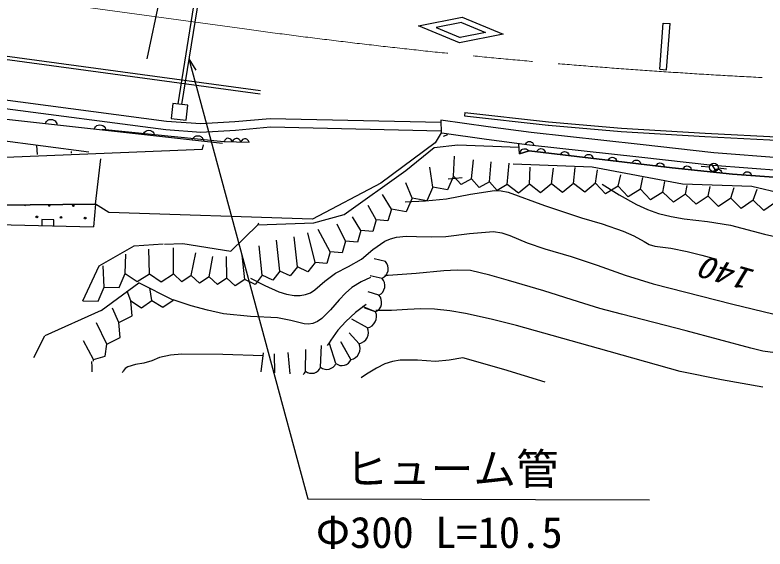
# Model space of a CAD drawing. Units: millimetres, scale not verified. Extents: x 40000 to 680000, y 20000 to 380000.
# Drawn here: x 385161 to 429128, y 244775 to 276060 of the extents above; entities that cross this region are included whole.
import ezdxf
from ezdxf.enums import TextEntityAlignment as Align

# ---------------------------------------------------------------- set-up
doc = ezdxf.new("R2010")
doc.units = ezdxf.units.MM
doc.header["$LTSCALE"] = 1000
doc.linetypes.add('CHAIN', pattern=[18.5, 12, -1.5, 3.5, -1.5])
doc.layers.add('M-BGD', color=7, linetype='Continuous', lineweight=25)
doc.layers.add('M-BMK', color=2, linetype='CHAIN', lineweight=13)
doc.styles.add('ＭＳ ゴシック', font='')
doc.styles.get('ＭＳ ゴシック').set_extended_font_data('MS Gothic')

# ---------------------------------------------------------------- blocks, each defined once
blk = doc.blocks.new('BUHIN570')
at = {"color": 7, "linetype": 'Continuous', "lineweight": 25}
blk.add_lwpolyline([(-345, -60), (-331, 24), (-301, 98), (-249, 185), (-181, 240), (-104, 278), (3, 297), (88, 287), (171, 259), (252, 195), (305, 135), (345, 60)], dxfattribs=at)
blk = doc.blocks.new('BUHIN546')
at = {"color": 7, "linetype": 'Continuous', "lineweight": 25}
blk.add_lwpolyline([(239, 62), (206, 112), (166, 151), (105, 192), (45, 207), (-15, 210), (-89, 191), (-141, 158), (-186, 116), (-218, 51), (-234, -2), (-239, -62)], dxfattribs=at)
blk = doc.blocks.new('BUHIN311')
at = {"color": 7, "linetype": 'Continuous', "lineweight": 25}
blk.add_lwpolyline([(-247, -41), (-236, 19), (-215, 72), (-177, 134), (-128, 173), (-73, 200), (4, 212), (65, 205), (124, 184), (181, 138), (219, 95), (247, 41)], dxfattribs=at)
blk = doc.blocks.new('BUHIN312')
at = {"color": 7, "linetype": 'Continuous', "lineweight": 25}
blk.add_lwpolyline([(-246, -46), (-237, 15), (-216, 68), (-179, 131), (-131, 170), (-76, 198), (0, 212), (61, 206), (121, 186), (179, 141), (217, 99), (246, 46)], dxfattribs=at)
blk = doc.blocks.new('BUHIN313')
at = {"color": 7, "linetype": 'Continuous', "lineweight": 25}
blk.add_lwpolyline([(-245, -52), (-237, 9), (-218, 63), (-183, 126), (-135, 167), (-81, 196), (-5, 212), (56, 207), (116, 189), (175, 146), (214, 104), (245, 52)], dxfattribs=at)
blk = doc.blocks.new('BUHIN420')
at = {"color": 7, "linetype": 'Continuous', "lineweight": 25}
blk.add_lwpolyline([(338, 90), (248, 428), (-428, 248), (-338, -90)], dxfattribs=at)
blk = doc.blocks.new('BUHIN435')
at = {"color": 7, "linetype": 'Continuous', "lineweight": 25}
blk.add_line((185, -167), (-185, 167), dxfattribs=at)
blk.add_circle((0, 0), 249, dxfattribs=at)

msp = doc.modelspace()

# ---------------------------------------------------------------- linework, layer by layer
at = {"layer": 'M-BGD'}
for p, q in [((392904, 273499), (398400, 299319)), ((394719, 270847), (396390, 281168)), ((396590, 281153), (394919, 270826)), ((408808, 275419), (411368, 275929)), ((411368, 275929), (413786, 274944)), ((411226, 274435), (408808, 275419)), ((411338, 275617), (409847, 275320)), ((409847, 275320), (411255, 274747)), ((411338, 275617), (412747, 275043)), ((422960, 272886), (423162, 275586)), ((423162, 275586), (423561, 275556)), ((423359, 272856), (423561, 275556)), ((413786, 274944), (411226, 274435)), ((412747, 275043), (411255, 274747)), ((399533, 271415), (383826, 273552)), ((399560, 271613), (383852, 273750)), ((395353, 273500), (395757, 272833)), ((395353, 273500), (402329, 247720)), ((422960, 272886), (423359, 272856)), ((380148, 271666), (394050, 269847)), ((380089, 271170), (393998, 269349)), ((394406, 270880), (394312, 269989)), ((395293, 270786), (394406, 270880)), ((397318, 268532), (380101, 270450)), ((395198, 269895), (395293, 270786)), ((389486, 268018), (374675, 269957)), ((394312, 269989), (395198, 269895)), ((398042, 269817), (400116, 270004)), ((400116, 270004), (410135, 269776)), ((411525, 270353), (411503, 270154)), ((411503, 270154), (416424, 269610)), ((411525, 270353), (416446, 269809)), ((394050, 269847), (396051, 269696)), ((396051, 269696), (398042, 269817)), ((412907, 269502), (410134, 269906)), ((410134, 269906), (410136, 269164)), ((416428, 269610), (420701, 269239)), ((416446, 269809), (420716, 269438)), ((397413, 268634), (390275, 269358)), ((393998, 269349), (396047, 269195)), ((396047, 269195), (398080, 269318)), ((398080, 269318), (400133, 269503)), ((400133, 269503), (410136, 269276)), ((410136, 269164), (409794, 268574)), ((412806, 268759), (410187, 269140)), ((415413, 269183), (412907, 269502)), ((421812, 268469), (415413, 269183)), ((420701, 269239), (425604, 268942)), ((420716, 269438), (425615, 269141)), ((425615, 269141), (431130, 268851)), ((410286, 268956), (410533, 269059)), ((415318, 268439), (412806, 268759)), ((425604, 268942), (431120, 268652)), ((386474, 267885), (386450, 268415)), ((396144, 268192), (396207, 268458)), ((398891, 268590), (397413, 268634)), ((409794, 268574), (406602, 266203)), ((408069, 266946), (409735, 268294)), ((409735, 268294), (411116, 268459)), ((411116, 268459), (414705, 268317)), ((414736, 267934), (414688, 268519)), ((421729, 267723), (415318, 268439)), ((415330, 268437), (415318, 268439)), ((426134, 267992), (421812, 268469)), ((371414, 267220), (396144, 268192)), ((388482, 267973), (388478, 268062)), ((410862, 266625), (410920, 267782)), ((415299, 268101), (414736, 267934)), ((414736, 267934), (415299, 268101)), ((423684, 267097), (415299, 268101)), ((415299, 268101), (423684, 267097)), ((433282, 267432), (426134, 267992)), ((389873, 264984), (390189, 267641)), ((411916, 266458), (412044, 267574)), ((412970, 266290), (413085, 267448)), ((414023, 266123), (414134, 267380)), ((414374, 267340), (418997, 267164)), ((426064, 267245), (421729, 267723)), ((404449, 264368), (408069, 266946)), ((409649, 265977), (409481, 267150)), ((415317, 266142), (415359, 267146)), ((416611, 266161), (416728, 267091)), ((417904, 266180), (418006, 267127)), ((418997, 267164), (424299, 266162)), ((419198, 266199), (419300, 266986)), ((427228, 266736), (423684, 267097)), ((423684, 267097), (427228, 266736)), ((425878, 267151), (425380, 267193)), ((433220, 266685), (426064, 267245)), ((426376, 267102), (426873, 267047)), ((410862, 266625), (410515, 265816)), ((411322, 266120), (410862, 266625)), ((411916, 266458), (411322, 266120)), ((412376, 265952), (411916, 266458)), ((420514, 266024), (420677, 266700)), ((421831, 265849), (421969, 266544)), ((432397, 266341), (427228, 266736)), ((427228, 266736), (432397, 266341)), ((406602, 266203), (402602, 264100)), ((408436, 265328), (408076, 266218)), ((412970, 266290), (412376, 265952)), ((413430, 265785), (412970, 266290)), ((414023, 266123), (413430, 265785)), ((414678, 265615), (414023, 266123)), ((415317, 266142), (414678, 265615)), ((415971, 265634), (415317, 266142)), ((416611, 266161), (415971, 265634)), ((417265, 265653), (416611, 266161)), ((417904, 266180), (417265, 265653)), ((418558, 265672), (417904, 266180)), ((419198, 266199), (418558, 265672)), ((419786, 265584), (419198, 266199)), ((420514, 266024), (419786, 265584)), ((421103, 265410), (420514, 266024)), ((423148, 265674), (423263, 266300)), ((424299, 266162), (428365, 266031)), ((424471, 265556), (424559, 266070)), ((425794, 265438), (425909, 266009)), ((428365, 266031), (432297, 265115)), ((409649, 265977), (409302, 265167)), ((410515, 265816), (409649, 265977)), ((421831, 265849), (421103, 265410)), ((422420, 265235), (421831, 265849)), ((423148, 265674), (422420, 265235)), ((423763, 265086), (423148, 265674)), ((427117, 265320), (427317, 265951)), ((428440, 265203), (428672, 265856)), ((407223, 264679), (406707, 265540)), ((408436, 265328), (408089, 264519)), ((409302, 265167), (408436, 265328)), ((424471, 265556), (423763, 265086)), ((425086, 264968), (424471, 265556)), ((425794, 265438), (425086, 264968)), ((426409, 264850), (425794, 265438)), ((427117, 265320), (426409, 264850)), ((427732, 264732), (427117, 265320)), ((428440, 265203), (427732, 264732)), ((429055, 264614), (428440, 265203)), ((389873, 264984), (378827, 264857)), ((378827, 264857), (389873, 264984)), ((389873, 264984), (389759, 263652)), ((390657, 264481), (389873, 264984)), ((406329, 264054), (405861, 264907)), ((407223, 264679), (407026, 264008)), ((408089, 264519), (407223, 264679)), ((429763, 265085), (429055, 264614)), ((402602, 264100), (390657, 264481)), ((402680, 263893), (404449, 264368)), ((405434, 263428), (404952, 264242)), ((379042, 263910), (389759, 263652)), ((399401, 263760), (402680, 263893)), ((399401, 263760), (399459, 263893)), ((404539, 262802), (404056, 263814)), ((406329, 264054), (406131, 263383)), ((407026, 264008), (406329, 264054)), ((397821, 262226), (399401, 263760)), ((403644, 262176), (402937, 263498)), ((405434, 263428), (405236, 262757)), ((406131, 263383), (405434, 263428)), ((401718, 261305), (401525, 263054)), ((402749, 261550), (402324, 263299)), ((390089, 261373), (392150, 262531)), ((392150, 262531), (393852, 262662)), ((393916, 262640), (395009, 262680)), ((395009, 262680), (397821, 262226)), ((399656, 260815), (399474, 262539)), ((400687, 261060), (400487, 262866)), ((404539, 262802), (404342, 262131)), ((405236, 262757), (404539, 262802)), ((391629, 260913), (391665, 262046)), ((393037, 260900), (393014, 262335)), ((394445, 260886), (394460, 262421)), ((395490, 260807), (395753, 262129)), ((403644, 262176), (403447, 261505)), ((404342, 262131), (403644, 262176)), ((396535, 260728), (396756, 261918)), ((397580, 260649), (397564, 261914)), ((398625, 260570), (398473, 261986)), ((406880, 261616), (406221, 261779)), ((389145, 259311), (390089, 261373)), ((390387, 260112), (390339, 261366)), ((401718, 261305), (401301, 260770)), ((402331, 261015), (401718, 261305)), ((402749, 261550), (402331, 261015)), ((403447, 261505), (402749, 261550)), ((391275, 260099), (391629, 260913)), ((391629, 260913), (392329, 260437)), ((392329, 260437), (393037, 260900)), ((393037, 260900), (393736, 260424)), ((393736, 260424), (394445, 260886)), ((394935, 260429), (394445, 260886)), ((395490, 260807), (394935, 260429)), ((395981, 260349), (395490, 260807)), ((396535, 260728), (395981, 260349)), ((397026, 260270), (396535, 260728)), ((399656, 260815), (399239, 260280)), ((400270, 260525), (399656, 260815)), ((400687, 261060), (400270, 260525)), ((401301, 260770), (400687, 261060)), ((406688, 260632), (405978, 260787)), ((390208, 258745), (392425, 260373)), ((394429, 259361), (392425, 260373)), ((397580, 260649), (397026, 260270)), ((398071, 260191), (397580, 260649)), ((398625, 260570), (398071, 260191)), ((399239, 260280), (398625, 260570)), ((390033, 259298), (390387, 260112)), ((390387, 260112), (391275, 260099)), ((391955, 259307), (391745, 259873)), ((393192, 259334), (393060, 260071)), ((406495, 259647), (405858, 259849)), ((389145, 259311), (390033, 259298)), ((392026, 258436), (391955, 259307)), ((391955, 259307), (392583, 258908)), ((392583, 258908), (393192, 259334)), ((393192, 259334), (393819, 258935)), ((393819, 258935), (394429, 259361)), ((406303, 258663), (405528, 258985)), ((390208, 258745), (386914, 257272)), ((391249, 258036), (390874, 258883)), ((406303, 258663), (405663, 258893)), ((391249, 258036), (392026, 258436)), ((405821, 257733), (404914, 258241)), ((390543, 256766), (389937, 258031)), ((391320, 257166), (391249, 258036)), ((386273, 255992), (386914, 257272)), ((405340, 256804), (404752, 257433)), ((389772, 255878), (389186, 256980)), ((390454, 256065), (390543, 256766)), ((390543, 256766), (391320, 257166)), ((403969, 255648), (403601, 256813)), ((404858, 255874), (404260, 256903)), ((404858, 255874), (404299, 256851)), ((402190, 255195), (402210, 256458)), ((403080, 255421), (403122, 256697)), ((389772, 255878), (390454, 256065)), ((399599, 255146), (399734, 256259)), ((400402, 255095), (400374, 256213)), ((401294, 255039), (401169, 256284)), ((389759, 255771), (389772, 255878)), ((402329, 247720), (422352, 247656))]:
    msp.add_line(p, q, dxfattribs=at)
for points in [[(415076, 268466), (415102, 268521), (415137, 268566), (415190, 268615), (415248, 268639), (415309, 268650), (415386, 268641), (415442, 268617), (415493, 268581), (415536, 268521), (415560, 268470), (415573, 268410)], [(414778, 267946), (414781, 268007), (414796, 268062), (414826, 268128), (414870, 268173), (414921, 268206), (414996, 268228), (415057, 268228), (415118, 268215), (415181, 268176), (415223, 268138), (415258, 268088)], [(410545, 266456), (410956, 266496), (411369, 266545)], [(419576, 266148), (420575, 265522), (421593, 264955), (422234, 264662), (422893, 264428), (423631, 264248), (424398, 264124), (425756, 263962), (427101, 263740), (429100, 263224), (431112, 262766), (432917, 262474), (434745, 262233)], [(408027, 265109), (409234, 265168), (410456, 265287), (411868, 265567), (413271, 265783), (413670, 265761), (414063, 265679), (416206, 264900), (418362, 264180), (419592, 263819), (420809, 263400), (421429, 263122), (422036, 262784), (422335, 262622), (422661, 262515), (423614, 262393), (424557, 262212), (425428, 261991), (426292, 261746)], [(398958, 260649), (399802, 260210), (400627, 259848), (401084, 259705), (401534, 259626), (401873, 259622), (402196, 259677), (402478, 259787), (402745, 259956), (403324, 260469), (403948, 260940), (404720, 261317), (405474, 261754), (406148, 262314), (406844, 262813), (407176, 262956), (407530, 263042), (408100, 263095), (408693, 263088), (409563, 263055), (410408, 263084), (411812, 263264), (413212, 263384), (413692, 263291), (414167, 263138), (415185, 262714), (416212, 262352), (417761, 261904), (419295, 261398), (420923, 260824), (422568, 260309), (427241, 259122), (431937, 257991)], [(429728, 256268), (428998, 256374), (428289, 256537), (424510, 257561), (420707, 258529), (419442, 258859), (418193, 259246), (416157, 259903), (414096, 260505), (412990, 260823), (411867, 261083), (411090, 261107), (410304, 261071), (408680, 260907), (407045, 260803), (406945, 260804), (406839, 260805)], [(406001, 260690), (405450, 260423), (404912, 260092), (404528, 259765), (404161, 259369), (403662, 258787), (403154, 258283), (402897, 258105), (402618, 257984), (402375, 257941), (402107, 257959), (401337, 258167), (400556, 258314), (398964, 258402), (397391, 258551), (396438, 258759), (395489, 259028), (394968, 259192), (394437, 259363)], [(405740, 259100), (405126, 258630), (404548, 258112), (404095, 257586), (403679, 257011), (403571, 256853), (403465, 256695)], [(428998, 254264), (426576, 254692), (424159, 255180), (419363, 256518), (414564, 257859), (413077, 258249), (411571, 258581), (410660, 258737), (409745, 258833), (408957, 258848), (408169, 258804), (407240, 258743), (406318, 258743)], [(399713, 256089), (397337, 256165), (394941, 256181), (394286, 256121), (393640, 256002), (393192, 255805), (392713, 255663), (392228, 255585), (391784, 255453), (391618, 255344), (391493, 255189), (391474, 255154), (391452, 255109)], [(416232, 254553), (413825, 255294), (411421, 255972), (410621, 255832), (409804, 255751), (408765, 255828), (407735, 255843), (407287, 255760), (406850, 255617), (406346, 255376), (405863, 255077), (405657, 254937), (405453, 254794)], [(389676, 255149), (389678, 255456), (389675, 255765)]]:
    msp.add_lwpolyline(points, dxfattribs=at)
for centre in [(388582, 264887), (386444, 264232), (387858, 264198), (389272, 264163)]:
    msp.add_circle(centre, 49.8, dxfattribs=at)
for centre, radius, start, end in [((385754, 264956), 49.8, 203.3114, 338.002), ((387168, 264922), 49.8, 141.8596, 39.4538), ((406413, 261197), 628, 295.9526, 41.9326), ((406220, 260212), 628, 295.9526, 41.9326), ((406028, 259227), 628, 295.9526, 41.9326), ((405686, 258392), 673, 281.5483, 23.6811), ((405205, 257463), 673, 281.5483, 23.6811), ((404724, 256534), 673, 281.5483, 23.6811), ((403439, 255868), 574, 231.1616, 337.4221), ((404329, 256095), 574, 231.1616, 337.4221), ((401661, 255415), 574, 312.354, 337.4221), ((402550, 255641), 574, 231.1616, 337.4221)]:
    msp.add_arc(centre, radius, start, end, dxfattribs=at)
at = {"layer": 'M-BMK'}
msp.add_line((398614, 275241), (371641, 278929), dxfattribs=at)
msp.add_arc((447387, 631975), 360052, 262.21472, 273.52591, dxfattribs=at)

# ---------------------------------------------------------------- block references
at = {"layer": 'M-BGD'}
for name, p, rotation in [('BUHIN570', (387274, 269651), 343.69016), ('BUHIN570', (390144, 269331), 343.69016), ('BUHIN570', (393013, 269011), 343.69016), ('BUHIN570', (395883, 268692), 343.69016), ('BUHIN546', (397659, 268626), 343.69016), ('BUHIN546', (398152, 268612), 343.69016), ('BUHIN546', (398645, 268597), 343.69016), ('BUHIN311', (415998, 268017), 343.68992), ('BUHIN311', (417396, 267850), 343.68992), ('BUHIN311', (418793, 267682), 343.68992), ('BUHIN311', (420190, 267515), 343.68992), ('BUHIN311', (421588, 267348), 343.68992), ('BUHIN311', (422985, 267180), 343.68992), ('BUHIN435', (426128, 267129), 343.68992), ('BUHIN312', (424570, 267006), 343.68992), ('BUHIN312', (426342, 266826), 343.68992), ('BUHIN313', (428089, 266670), 343.68992), ('BUHIN420', (387080, 263716), 343.68992)]:
    msp.add_blockref(name, p, dxfattribs=dict(at, rotation=rotation))

# ---------------------------------------------------------------- texts
at = {"layer": 'M-BGD', "style": 'ＭＳ ゴシック', "oblique": 15, "width": 1.15}
msp.add_text('140', height=1320, rotation=164.1, dxfattribs=at).set_placement((428727, 261471), align=Align.BOTTOM_LEFT)
at = {"layer": 'M-BGD', "style": 'ＭＳ ゴシック'}
for s, p in [(' ヒューム管', (403284, 248003)), ('Φ300 L=10.5', (402795, 244285))]:
    msp.add_text(s, height=1833, dxfattribs=at).set_placement(p, align=Align.BOTTOM_LEFT)

doc.saveas('drawing.dxf')
